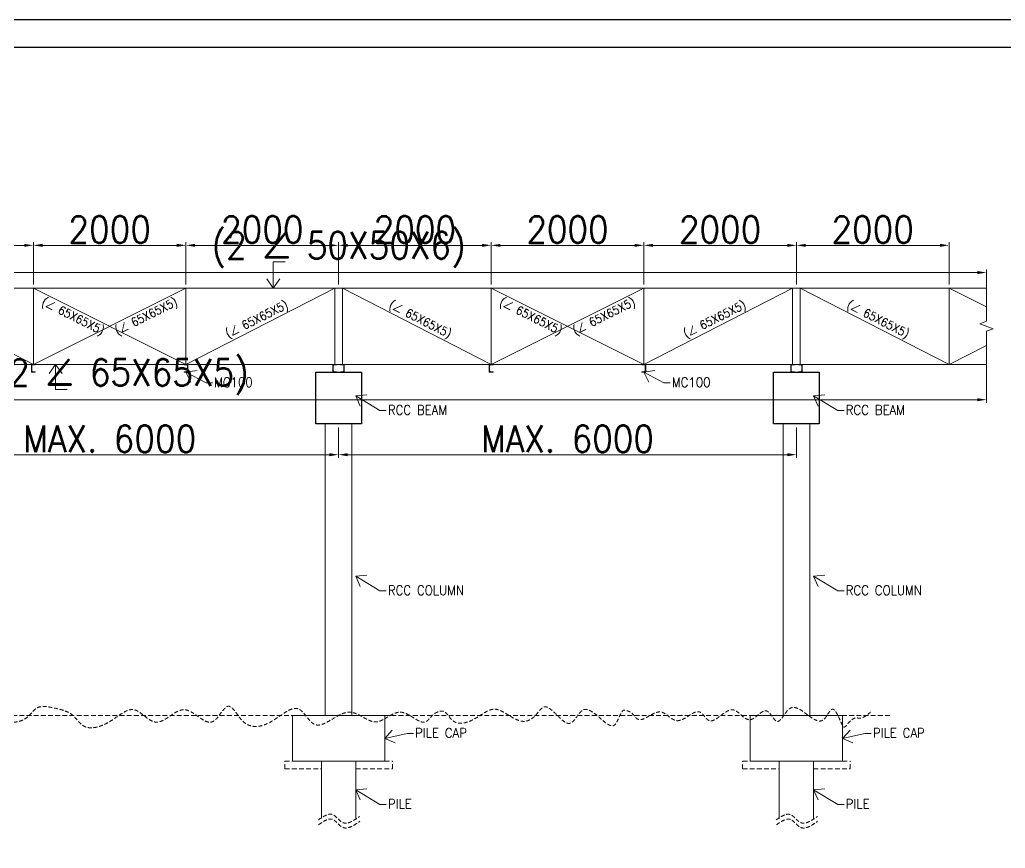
# Model space of a CAD drawing. Header units: millimetres. Extents: x 0 to 1124626, y -157535 to 82123.
# Drawn here: x 448156 to 461072, y 16660 to 27516 of the extents above; entities that cross this region are included whole.
import ezdxf
from ezdxf.enums import TextEntityAlignment as Align

# ---------------------------------------------------------------- set-up
doc = ezdxf.new("R2010")
doc.units = ezdxf.units.MM
doc.header["$MEASUREMENT"] = 0
doc.linetypes.add('DASHED', pattern=[0.75, 0.5, -0.25])
doc.linetypes.add('HIDDEN', pattern=[0.375, 0.25, -0.125])
for name, color, linetype, lineweight in [('CN', 253, 'Continuous', 15), ('Dim', 6, 'Continuous', 13), ('FOOTING', 171, 'Continuous', 15), ('HIDE', 251, 'HIDDEN', 13), ('L4', 4, 'Continuous', 30), ('rSHEET', 2, 'Continuous', 30), ('STR', 112, 'Continuous', 18), ('Text', 7, 'Continuous', 15)]:
    doc.layers.add(name, color=color, linetype=linetype, lineweight=lineweight)
doc.styles.add('MtX_romans_shx', font='romans.shx')
doc.styles.add('style1', font='romans.shx', dxfattribs={"width": 0.9, "height": 300})
doc.dimstyles.new('Copy of DIM-1', dxfattribs={"dimscale": 40, "dimtxt": 125, "dimasz": 3, "dimexe": 1, "dimexo": 1.2, "dimgap": 0.8, "dimtad": 1, "dimdec": 0, "dimzin": 1, "dimdsep": 46, "dimtxsty": 'style1', "dimcen": 2, "dimclrd": 8, "dimclre": 8, "dimclrt": 7, "dimadec": 0, "dimazin": 0, "dimtfac": 1, "dimtdec": 0, "dimtofl": 0, "dimtmove": 1, "dimatfit": 3, "dimfxl": 1, "dimtolj": 1, "dimtzin": 0, "dimlwd": 9, "dimlwe": 9, "dimarcsym": 1})

# ---------------------------------------------------------------- blocks, each defined once
blk = doc.blocks.new('*D612')
at = {"layer": 'DEFPOINTS', "color": 0, "ltscale": 20, "transparency": 16777216}
for p in [(446335, 22220), (452335, 22220), (452335, 21817)]:
    blk.add_point(p, dxfattribs=at)
at = {"layer": 'Dim', "color": 8, "lineweight": 9, "ltscale": 20, "transparency": 16777216}
for p, q in [((446335, 22172), (446335, 21777)), ((452335, 22172), (452335, 21777)), ((446455, 21817), (452215, 21817))]:
    blk.add_line(p, q, dxfattribs=at)
at = {"layer": 'Dim', "color": 8, "ltscale": 20, "transparency": 16777216}
for points in [[(446455, 21837), (446455, 21797), (446335, 21817)], [(452215, 21797), (452215, 21837), (452335, 21817)]]:
    blk.add_solid(points, dxfattribs=at)
at = {"layer": 'Dim', "color": 7, "ltscale": 20, "transparency": 16777216, "insert": (449335, 22024), "char_height": 350, "attachment_point": 5, "style": 'style1'}
blk.add_mtext('\\A1;MAX. 6000', dxfattribs=at)
blk = doc.blocks.new('*D613')
at = {"layer": 'DEFPOINTS', "color": 0, "ltscale": 20, "transparency": 16777216}
for p in [(452335, 22220), (458335, 22220), (458335, 21817)]:
    blk.add_point(p, dxfattribs=at)
at = {"layer": 'Dim', "color": 8, "lineweight": 9, "ltscale": 20, "transparency": 16777216}
for p, q in [((452335, 22172), (452335, 21777)), ((458335, 22172), (458335, 21777)), ((452455, 21817), (458215, 21817))]:
    blk.add_line(p, q, dxfattribs=at)
at = {"layer": 'Dim', "color": 8, "ltscale": 20, "transparency": 16777216}
for points in [[(452455, 21837), (452455, 21797), (452335, 21817)], [(458215, 21797), (458215, 21837), (458335, 21817)]]:
    blk.add_solid(points, dxfattribs=at)
at = {"layer": 'Dim', "color": 7, "ltscale": 20, "transparency": 16777216, "insert": (455335, 22024), "char_height": 350, "attachment_point": 5, "style": 'style1'}
blk.add_mtext('\\A1;MAX. 6000', dxfattribs=at)
blk = doc.blocks.new('*D883')
at = {"layer": 'DEFPOINTS', "color": 0, "ltscale": 20, "transparency": 16777216}
for p in [(448335, 24560), (446335, 24000), (448335, 24000)]:
    blk.add_point(p, dxfattribs=at)
at = {"layer": 'Dim', "color": 8, "lineweight": 9, "ltscale": 20, "transparency": 16777216}
for p, q in [((446335, 24048), (446335, 24600)), ((446455, 24560), (448215, 24560)), ((448335, 24048), (448335, 24600))]:
    blk.add_line(p, q, dxfattribs=at)
at = {"layer": 'Dim', "color": 8, "ltscale": 20, "transparency": 16777216}
for points in [[(446455, 24580), (446455, 24540), (446335, 24560)], [(448215, 24540), (448215, 24580), (448335, 24560)]]:
    blk.add_solid(points, dxfattribs=at)
at = {"layer": 'Dim', "color": 7, "ltscale": 20, "transparency": 16777216, "insert": (447335, 24767), "char_height": 350, "attachment_point": 5, "style": 'style1'}
blk.add_mtext('\\A1;2000', dxfattribs=at)
blk = doc.blocks.new('*D884')
at = {"layer": 'DEFPOINTS', "color": 0, "ltscale": 20, "transparency": 16777216}
for p in [(450335, 24560), (448335, 24000), (450335, 24000)]:
    blk.add_point(p, dxfattribs=at)
at = {"layer": 'Dim', "color": 8, "lineweight": 9, "ltscale": 20, "transparency": 16777216}
for p, q in [((448335, 24048), (448335, 24600)), ((448455, 24560), (450215, 24560)), ((450335, 24048), (450335, 24600))]:
    blk.add_line(p, q, dxfattribs=at)
at = {"layer": 'Dim', "color": 8, "ltscale": 20, "transparency": 16777216}
for points in [[(448455, 24580), (448455, 24540), (448335, 24560)], [(450215, 24540), (450215, 24580), (450335, 24560)]]:
    blk.add_solid(points, dxfattribs=at)
at = {"layer": 'Dim', "color": 7, "ltscale": 20, "transparency": 16777216, "insert": (449335, 24767), "char_height": 350, "attachment_point": 5, "style": 'style1'}
blk.add_mtext('\\A1;2000', dxfattribs=at)
blk = doc.blocks.new('*D885')
at = {"layer": 'DEFPOINTS', "color": 0, "ltscale": 20, "transparency": 16777216}
for p in [(452335, 24560), (450335, 24000), (452335, 24000)]:
    blk.add_point(p, dxfattribs=at)
at = {"layer": 'Dim', "color": 8, "lineweight": 9, "ltscale": 20, "transparency": 16777216}
for p, q in [((450335, 24048), (450335, 24600)), ((450455, 24560), (452215, 24560)), ((452335, 24048), (452335, 24600))]:
    blk.add_line(p, q, dxfattribs=at)
at = {"layer": 'Dim', "color": 8, "ltscale": 20, "transparency": 16777216}
for points in [[(450455, 24580), (450455, 24540), (450335, 24560)], [(452215, 24540), (452215, 24580), (452335, 24560)]]:
    blk.add_solid(points, dxfattribs=at)
at = {"layer": 'Dim', "color": 7, "ltscale": 20, "transparency": 16777216, "insert": (451335, 24767), "char_height": 350, "attachment_point": 5, "style": 'style1'}
blk.add_mtext('\\A1;2000', dxfattribs=at)
blk = doc.blocks.new('*D886')
at = {"layer": 'DEFPOINTS', "color": 0, "ltscale": 20, "transparency": 16777216}
for p in [(454335, 24560), (452335, 24000), (454335, 24000)]:
    blk.add_point(p, dxfattribs=at)
at = {"layer": 'Dim', "color": 8, "lineweight": 9, "ltscale": 20, "transparency": 16777216}
for p, q in [((452335, 24048), (452335, 24600)), ((452455, 24560), (454215, 24560)), ((454335, 24048), (454335, 24600))]:
    blk.add_line(p, q, dxfattribs=at)
at = {"layer": 'Dim', "color": 8, "ltscale": 20, "transparency": 16777216}
for points in [[(452455, 24580), (452455, 24540), (452335, 24560)], [(454215, 24540), (454215, 24580), (454335, 24560)]]:
    blk.add_solid(points, dxfattribs=at)
at = {"layer": 'Dim', "color": 7, "ltscale": 20, "transparency": 16777216, "insert": (453335, 24767), "char_height": 350, "attachment_point": 5, "style": 'style1'}
blk.add_mtext('\\A1;2000', dxfattribs=at)
blk = doc.blocks.new('*D887')
at = {"layer": 'DEFPOINTS', "color": 0, "ltscale": 20, "transparency": 16777216}
for p in [(456335, 24560), (454335, 24000), (456335, 24000)]:
    blk.add_point(p, dxfattribs=at)
at = {"layer": 'Dim', "color": 8, "lineweight": 9, "ltscale": 20, "transparency": 16777216}
for p, q in [((454335, 24048), (454335, 24600)), ((454455, 24560), (456215, 24560)), ((456335, 24048), (456335, 24600))]:
    blk.add_line(p, q, dxfattribs=at)
at = {"layer": 'Dim', "color": 8, "ltscale": 20, "transparency": 16777216}
for points in [[(454455, 24580), (454455, 24540), (454335, 24560)], [(456215, 24540), (456215, 24580), (456335, 24560)]]:
    blk.add_solid(points, dxfattribs=at)
at = {"layer": 'Dim', "color": 7, "ltscale": 20, "transparency": 16777216, "insert": (455335, 24767), "char_height": 350, "attachment_point": 5, "style": 'style1'}
blk.add_mtext('\\A1;2000', dxfattribs=at)
blk = doc.blocks.new('*D888')
at = {"layer": 'DEFPOINTS', "color": 0, "ltscale": 20, "transparency": 16777216}
for p in [(458335, 24560), (456335, 24000), (458335, 24000)]:
    blk.add_point(p, dxfattribs=at)
at = {"layer": 'Dim', "color": 8, "lineweight": 9, "ltscale": 20, "transparency": 16777216}
for p, q in [((456335, 24048), (456335, 24600)), ((456455, 24560), (458215, 24560)), ((458335, 24048), (458335, 24600))]:
    blk.add_line(p, q, dxfattribs=at)
at = {"layer": 'Dim', "color": 8, "ltscale": 20, "transparency": 16777216}
for points in [[(456455, 24580), (456455, 24540), (456335, 24560)], [(458215, 24540), (458215, 24580), (458335, 24560)]]:
    blk.add_solid(points, dxfattribs=at)
at = {"layer": 'Dim', "color": 7, "ltscale": 20, "transparency": 16777216, "insert": (457335, 24767), "char_height": 350, "attachment_point": 5, "style": 'style1'}
blk.add_mtext('\\A1;2000', dxfattribs=at)
blk = doc.blocks.new('*D889')
at = {"layer": 'DEFPOINTS', "color": 0, "ltscale": 20, "transparency": 16777216}
for p in [(460335, 24560), (458335, 24000), (460335, 24000)]:
    blk.add_point(p, dxfattribs=at)
at = {"layer": 'Dim', "color": 8, "lineweight": 9, "ltscale": 20, "transparency": 16777216}
for p, q in [((458335, 24048), (458335, 24600)), ((458455, 24560), (460215, 24560)), ((460335, 24048), (460335, 24600))]:
    blk.add_line(p, q, dxfattribs=at)
at = {"layer": 'Dim', "color": 8, "ltscale": 20, "transparency": 16777216}
for points in [[(458455, 24580), (458455, 24540), (458335, 24560)], [(460215, 24540), (460215, 24580), (460335, 24560)]]:
    blk.add_solid(points, dxfattribs=at)
at = {"layer": 'Dim', "color": 7, "ltscale": 20, "transparency": 16777216, "insert": (459335, 24767), "char_height": 350, "attachment_point": 5, "style": 'style1'}
blk.add_mtext('\\A1;2000', dxfattribs=at)
blk = doc.blocks.new('*D890')
at = {"layer": 'DEFPOINTS', "color": 0, "ltscale": 20, "transparency": 16777216}
for p in [(460826, 24204), (443843, 24000), (460826, 24000)]:
    blk.add_point(p, dxfattribs=at)
at = {"layer": 'Dim', "color": 8, "lineweight": 9, "ltscale": 20, "transparency": 16777216}
for p, q in [((443843, 24048), (443843, 24244)), ((443963, 24204), (460706, 24204)), ((460826, 24048), (460826, 24244))]:
    blk.add_line(p, q, dxfattribs=at)
at = {"layer": 'Dim', "color": 8, "ltscale": 20, "transparency": 16777216}
for points in [[(443963, 24224), (443963, 24184), (443843, 24204)], [(460706, 24184), (460706, 24224), (460826, 24204)]]:
    blk.add_solid(points, dxfattribs=at)
at = {"layer": 'Dim', "color": 7, "ltscale": 20, "transparency": 16777216, "insert": (452335, 24502), "char_height": 350, "attachment_point": 5, "style": 'style1'}
blk.add_mtext('\\A1;(2 ∠ 50X50X6)', dxfattribs=at)
blk = doc.blocks.new('*D891')
at = {"layer": 'DEFPOINTS', "color": 0, "ltscale": 20, "transparency": 16777216}
for p in [(443843, 23000), (460826, 23000), (460826, 22538)]:
    blk.add_point(p, dxfattribs=at)
at = {"layer": 'Dim', "color": 8, "lineweight": 9, "ltscale": 20, "transparency": 16777216}
for p, q in [((443843, 22952), (443843, 22498)), ((460826, 22952), (460826, 22498)), ((443963, 22538), (460706, 22538))]:
    blk.add_line(p, q, dxfattribs=at)
at = {"layer": 'Dim', "color": 8, "ltscale": 20, "transparency": 16777216}
for points in [[(443963, 22558), (443963, 22518), (443843, 22538)], [(460706, 22518), (460706, 22558), (460826, 22538)]]:
    blk.add_solid(points, dxfattribs=at)
at = {"layer": 'Dim', "color": 7, "ltscale": 20, "transparency": 16777216, "insert": (449491, 22836), "char_height": 350, "attachment_point": 5, "style": 'style1'}
blk.add_mtext('\\A1;(2 ∠ 65X65X5)', dxfattribs=at)

msp = doc.modelspace()

# ---------------------------------------------------------------- linework, layer by layer
at = {"layer": 'CN', "linetype": 'Continuous', "ltscale": 5}
for p, q in [((460826.0658, 23564.6302), (460826.0658, 24086.6946)), ((443843.3373, 24000.3134), (460826.0658, 24000.3134)), ((446384.7016, 24000.3134), (448334.7016, 23000.3134)), ((448334.7016, 23000.3134), (448334.7016, 24000.3134)), ((448334.7016, 24000.3134), (450334.7016, 23000.3134)), ((450334.7016, 24000.3134), (448334.7016, 23000.3134)), ((450334.7016, 23000.3134), (450334.7016, 24000.3134)), ((452284.7016, 24000.3134), (450334.7016, 23000.3134)), ((452284.7016, 23000.3134), (452284.7016, 24000.3134)), ((452384.7016, 23000.3134), (452384.7016, 24000.3134)), ((452384.7016, 24000.3134), (454334.7016, 23000.3134)), ((454334.7016, 23000.3134), (454334.7016, 24000.3134)), ((454334.7016, 23000.3134), (454334.7016, 24000.3134)), ((454334.7016, 24000.3134), (456334.7016, 23000.3134)), ((456334.7016, 24000.3134), (454334.7016, 23000.3134)), ((456334.7016, 23000.3134), (456334.7016, 24000.3134)), ((456334.7016, 23000.3134), (456334.7016, 24000.3134)), ((458284.7016, 24000.3134), (456334.7016, 23000.3134)), ((458284.7016, 23000.3134), (458284.7016, 24000.3134)), ((458384.7016, 23000.3134), (458384.7016, 24000.3134)), ((458384.7016, 24000.3134), (460334.7016, 23000.3134)), ((460334.7016, 23000.3134), (460334.7016, 24000.3134)), ((460334.7016, 24000.3134), (460826.0658, 23754.6313)), ((460826.0658, 22913.9322), (460826.0658, 23435.9966)), ((460826.0658, 23245.9955), (460334.7016, 23000.3134)), ((443843.3373, 23000.3134), (460826.0658, 23000.3134))]:
    msp.add_line(p, q, dxfattribs=at)
msp.add_lwpolyline([(460826.0658, 23435.9966), (460914.4203, 23468.155), (460737.7113, 23532.4718), (460826.0658, 23564.6302)], dxfattribs=at)
at = {"layer": 'Dim', "ltscale": 20}
for points in [[(448309.7016, 22900.3134), (448309.7016, 23000.3134), (448359.7016, 23000.3134), (448359.7016, 22998.865, -0.3902243582), (448357.4078, 22996.3735), (448322.6591, 22993.497, 0.3902243582), (448314.4016, 22984.5276), (448314.4016, 22916.0991, 0.3902243582), (448322.6591, 22907.1298), (448357.4078, 22904.2533, -0.3902243582), (448359.7016, 22901.7618), (448359.7016, 22900.3134)], [(450359.7016, 22900.3134), (450359.7016, 23000.3134), (450309.7016, 23000.3134), (450309.7016, 22998.865, 0.3902243582), (450311.9953, 22996.3735), (450346.7441, 22993.497, -0.3902243582), (450355.0016, 22984.5276), (450355.0016, 22916.0991, -0.3902243582), (450346.7441, 22907.1298), (450311.9953, 22904.2533, 0.3902243582), (450309.7016, 22901.7618), (450309.7016, 22900.3134)], [(452259.7016, 22900.3134), (452259.7016, 23000.3134), (452309.7016, 23000.3134), (452309.7016, 22998.865, -0.3902243582), (452307.4078, 22996.3735), (452272.6591, 22993.497, 0.3902243582), (452264.4016, 22984.5276), (452264.4016, 22916.0991, 0.3902243582), (452272.6591, 22907.1298), (452307.4078, 22904.2533, -0.3902243582), (452309.7016, 22901.7618), (452309.7016, 22900.3134)], [(452409.7016, 22900.3134), (452409.7016, 23000.3134), (452359.7016, 23000.3134), (452359.7016, 22998.865, 0.3902243582), (452361.9953, 22996.3735), (452396.7441, 22993.497, -0.3902243582), (452405.0016, 22984.5276), (452405.0016, 22916.0991, -0.3902243582), (452396.7441, 22907.1298), (452361.9953, 22904.2533, 0.3902243582), (452359.7016, 22901.7618), (452359.7016, 22900.3134)], [(454309.7016, 22900.3134), (454309.7016, 23000.3134), (454359.7016, 23000.3134), (454359.7016, 22998.865, -0.3902243582), (454357.4078, 22996.3735), (454322.6591, 22993.497, 0.3902243582), (454314.4016, 22984.5276), (454314.4016, 22916.0991, 0.3902243582), (454322.6591, 22907.1298), (454357.4078, 22904.2533, -0.3902243582), (454359.7016, 22901.7618), (454359.7016, 22900.3134)], [(456359.7016, 22900.3134), (456359.7016, 23000.3134), (456309.7016, 23000.3134), (456309.7016, 22998.865, 0.3902243582), (456311.9953, 22996.3735), (456346.7441, 22993.497, -0.3902243582), (456355.0016, 22984.5276), (456355.0016, 22916.0991, -0.3902243582), (456346.7441, 22907.1298), (456311.9953, 22904.2533, 0.3902243582), (456309.7016, 22901.7618), (456309.7016, 22900.3134)], [(458259.7016, 22900.3134), (458259.7016, 23000.3134), (458309.7016, 23000.3134), (458309.7016, 22998.865, -0.3902243582), (458307.4078, 22996.3735), (458272.6591, 22993.497, 0.3902243582), (458264.4016, 22984.5276), (458264.4016, 22916.0991, 0.3902243582), (458272.6591, 22907.1298), (458307.4078, 22904.2533, -0.3902243582), (458309.7016, 22901.7618), (458309.7016, 22900.3134)], [(458409.7016, 22900.3134), (458409.7016, 23000.3134), (458359.7016, 23000.3134), (458359.7016, 22998.865, 0.3902243582), (458361.9953, 22996.3735), (458396.7441, 22993.497, -0.3902243582), (458405.0016, 22984.5276), (458405.0016, 22916.0991, -0.3902243582), (458396.7441, 22907.1298), (458361.9953, 22904.2533, 0.3902243582), (458359.7016, 22901.7618), (458359.7016, 22900.3134)]]:
    msp.add_lwpolyline(points, format="xyb", close=True, dxfattribs=at)
at = {"layer": 'FOOTING', "linetype": 'DASHED', "ltscale": 125}
for p, q in [((444309.158, 18400.3134), (459568.5289, 18400.3134)), ((451629.7016, 17800.3134), (451729.7016, 17800.3134)), ((451629.7016, 17700.3134), (451629.7016, 17800.3134)), ((451629.7016, 17700.3134), (452109.7016, 17700.3134)), ((452559.7016, 17700.3134), (453039.7016, 17700.3134)), ((452939.7016, 17800.3134), (453039.7016, 17800.3134)), ((453039.7016, 17700.3134), (453039.7016, 17800.3134)), ((457629.7016, 17800.3134), (457729.7016, 17800.3134)), ((457629.7016, 17700.3134), (457629.7016, 17800.3134)), ((457629.7016, 17700.3134), (458109.7016, 17700.3134)), ((458559.7016, 17700.3134), (459039.7016, 17700.3134)), ((458939.7016, 17800.3134), (459039.7016, 17800.3134)), ((459039.7016, 17700.3134), (459039.7016, 17800.3134))]:
    msp.add_line(p, q, dxfattribs=at)
at = {"layer": 'FOOTING', "ltscale": 20}
for p, q in [((451729.7016, 18400.3134), (452939.7016, 18400.3134)), ((451729.7016, 17800.3134), (451729.7016, 18400.3134)), ((452939.7016, 17800.3134), (452939.7016, 18400.3134)), ((457729.7016, 18400.3134), (458939.7016, 18400.3134)), ((457729.7016, 17800.3134), (457729.7016, 18400.3134)), ((458939.7016, 17800.3134), (458939.7016, 18400.3134)), ((451729.7016, 17800.3134), (452939.7016, 17800.3134)), ((452109.7016, 17800.3134), (452109.7016, 17055.9017)), ((452559.7016, 17800.3134), (452559.7016, 17055.9017)), ((457729.7016, 17800.3134), (458939.7016, 17800.3134)), ((458109.7016, 17800.3134), (458109.7016, 17055.9017)), ((458559.7016, 17800.3134), (458559.7016, 17055.9017))]:
    msp.add_line(p, q, dxfattribs=at)
at = {"layer": 'HIDE', "linetype": 'HIDDEN', "ltscale": 200}
msp.add_open_spline([(444399.0529, 18454.9039), (445097.8741, 18072.5457), (444957.7791, 18212.6407), (444625.8375, 18411.8056), (445307.7021, 18239.8016), (445415.3065, 18284.7429), (445599.2099, 18314.6594), (445718.442, 18068.2275), (446042.3925, 18381.4689), (446381.3267, 18235.1915), (446745.1762, 18035.5089), (446890.3619, 18332.1646), (447126.8804, 18278.7096), (447395.0597, 18259.7741), (447697.7639, 18477.1332), (447995.4792, 18265.4334), (448262.1396, 18346.6307), (448387.5151, 18545.2234), (448627.4169, 18493.826), (448848.7257, 18444.8459), (449013.2495, 18176.9333), (449361.8979, 18299.9658), (449656.5149, 18585.591), (449962.0015, 18155.387), (450309.5768, 18663.7505), (450672.7021, 18134.0149), (450891.0995, 18675.3377), (451082.7018, 18212.5199), (451473.3707, 18270.5621), (451805.0233, 18634.307), (452044.2729, 18097.4728), (452451.8033, 18616.1449), (452824.0816, 18182.7521), (453145.2779, 18587.4654), (453442.5172, 18224.9607), (453562.1717, 18420.5883), (453732.856, 18499.3491), (453825.675, 18272.267), (454126.2356, 18315.2679), (454395.9201, 18610.797), (454692.7787, 18252.7125), (454922.043, 18383.8991), (455070.1259, 18646.756), (455356.49, 18100.8982), (455562.7774, 18687.3383), (455950.5877, 18064.2379), (456011.7171, 18414.5783), (456067.8165, 18470.6777), (456103.9459, 18465.0118), (456180.8037, 18452.9588), (456283.2315, 18255.3686), (456548.7345, 18570.5106), (456779.5278, 18201.5171), (457050.5388, 18560.7057), (457216.0198, 18206.0106), (457490.6997, 18635.2245), (457716.2752, 18215.5967), (457940.874, 18582.7258), (458093.5205, 18192.9646), (458283.181, 18737.7978), (458639.2661, 18138.2714), (458817.9029, 18597.7546), (458949.4541, 18197.521), (458985.538, 18275.2722), (459119.8662, 18409.6004), (459195.3036, 18334.1631), (459319.3307, 18458.1902)], degree=3, knots=[0, 0, 0, 0, 122.3254876234, 122.3254876234, 122.3254876234, 244.6509752469, 360.1089089369, 498.8987582886, 889.8393899599, 1202.3232533202, 1625.7564692808, 1813.5309713449, 1998.2636652488, 2263.8169127358, 2638.3241219969, 2945.3644542733, 3230.337859842, 3368.7469783963, 3594.1591664204, 3860.9904568524, 4049.145689714, 4430.4114320492, 4755.8000764187, 5081.5981435917, 5495.4790053232, 5891.1646471376, 6176.9084546264, 6474.8984252934, 6812.6128813366, 7234.9229113209, 7512.5026100244, 8002.8314594456, 8370.8605318342, 8729.3862908822, 9073.1380823837, 9186.9153018948, 9343.0571409826, 9516.5444526723, 9751.06838048, 10106.1462578413, 10520.2409497515, 10683.7464543154, 10841.1657001764, 11245.3963599328, 11495.4221914855, 11941.931820043, 12179.9413651494, 12179.9413651494, 12179.9413651494, 12286.0287578446, 12405.6201951307, 12716.574286029, 12967.7049144107, 13291.6856497244, 13439.6601214596, 13788.8227010341, 14047.4982396163, 14292.8463487074, 14486.7439323606, 14731.6671959224, 15196.0429353193, 15350.6507454426, 15607.7997619105, 15864.9487783784, 16122.0977948463, 16379.2468113141, 16379.2468113141, 16379.2468113141, 16379.2468113141], dxfattribs=at)
for points in [[(452071.6247, 17032.0337), (452254.0476, 17102.69), (452387.5666, 16998.2046), (452611.5269, 17078.294)], [(452073.1886, 16967.9747), (452255.6115, 17038.631), (452389.1305, 16934.1456), (452613.0908, 17014.235)], [(458071.6247, 17032.0337), (458254.0476, 17102.69), (458387.5666, 16998.2046), (458611.5269, 17078.294)], [(458073.1886, 16967.9747), (458255.6115, 17038.631), (458389.1305, 16934.1456), (458613.0908, 17014.235)]]:
    msp.add_spline(points, degree=3, dxfattribs=at)
at = {"layer": 'L4', "ltscale": 20}
for points in [[(452034.7016, 22900.3134), (452634.7016, 22900.3134), (452634.7016, 22220.3134), (452034.7016, 22220.3134)], [(458034.7016, 22900.3134), (458634.7016, 22900.3134), (458634.7016, 22220.3134), (458034.7016, 22220.3134)]]:
    msp.add_lwpolyline(points, close=True, dxfattribs=at)
at = {"layer": 'rSHEET'}
msp.add_lwpolyline([(436267.8926, 350.5576), (474688.0635, 350.5576), (474688.0635, 27516.3626), (436267.8926, 27516.3626)], close=True, dxfattribs=at)
msp.add_lwpolyline([(436908.2288, 715.7779), (474047.7273, 715.7779, 0.4142135624), (474322.1571, 990.2077), (474322.1571, 26876.7125, 0.4142135624), (474047.7273, 27151.1423), (436908.2288, 27151.1423, 0.4142135624), (436633.799, 26876.7125), (436633.799, 990.2077, 0.4142135624)], format="xyb", close=True, dxfattribs=at)
at = {"layer": 'STR', "ltscale": 20}
for p, q in [((452159.7016, 18400.3134), (452159.7016, 22220.3134)), ((452509.7016, 18400.3134), (452509.7016, 22220.3134)), ((458159.7016, 18400.3134), (458159.7016, 22220.3134)), ((458509.7016, 18400.3134), (458509.7016, 22220.3134))]:
    msp.add_line(p, q, dxfattribs=at)

# ---------------------------------------------------------------- texts
at = {"layer": 'Text', "ltscale": 20, "style": 'MtX_romans_shx', "width": 0.9}
for rotation, p in [(333.43494882, (448832.8895, 23583.5143)), (26.56505118, (449836.5136, 23583.5143)), (26.56505118, (451286.8857, 23544.8043)), (692.8503183, (453382.5174, 23544.8043)), (333.43494882, (454832.8895, 23583.5143)), (26.56505118, (455836.5136, 23583.5143)), (26.56505118, (457286.8857, 23544.8043)), (692.8503183, (459382.5174, 23544.8043))]:
    msp.add_text('(∠ 65X65X5)', height=110, rotation=rotation, dxfattribs=at).set_placement(p, align=Align.CENTER)
at = {"layer": 'Text', "ltscale": 20, "char_height": 125, "width": 3613.508763, "attachment_point": 1, "style": 'style1'}
for s, insert in [('MC100', (450703.0278, 22827.9938)), ('MC100', (456703.0278, 22827.9938)), ('RCC BEAM', (452981.4075, 22465.8236)), ('RCC BEAM', (458981.4075, 22465.8236)), ('RCC COLUMN', (452981.4075, 20103.3419)), ('RCC COLUMN', (458981.4075, 20103.3419)), ('PILE CAP', (453337.2029, 18234.6746)), ('PILE CAP', (459337.2029, 18234.6746)), ('PILE', (452981.4075, 17304.4178)), ('PILE', (458981.4075, 17304.4178))]:
    msp.add_mtext(s, dxfattribs=dict(at, insert=insert))

# ---------------------------------------------------------------- dimensions: what is measured, and where the dimension line sits
at = {"layer": 'Dim', "ltscale": 20}
for base, p1, p2, text, picture, middle in [((460826.0658, 24203.9671), (443843.3373, 24000.3134), (460826.0658, 24000.3134), '(2 ∠ 50X50X6)', '*D890', (452334.7016, 24501.9671)), ((452334.7016, 21816.9312), (446334.7016, 22220.3134), (452334.7016, 22220.3134), 'MAX. <>', '*D612', (449334.7016, 22023.9312)), ((458334.7016, 21816.9312), (452334.7016, 22220.3134), (458334.7016, 22220.3134), 'MAX. <>', '*D613', (455334.7016, 22023.9312))]:
    dim = msp.add_linear_dim(base=base, p1=p1, p2=p2, text=text, dimstyle='Copy of DIM-1', override={"dimtxsty": 'style1'}, dxfattribs=at)
    dim.commit()
    dim.dimension.update_dxf_attribs({"geometry": picture, "text_midpoint": middle})
for base, p1, p2, picture, middle in [((448334.7016, 24559.7525), (446334.7016, 24000.3134), (448334.7016, 24000.3134), '*D883', (447334.7016, 24766.7525)), ((450334.7016, 24559.7525), (448334.7016, 24000.3134), (450334.7016, 24000.3134), '*D884', (449334.7016, 24766.7525)), ((452334.7016, 24559.7525), (450334.7016, 24000.3134), (452334.7016, 24000.3134), '*D885', (451334.7016, 24766.7525)), ((454334.7016, 24559.7525), (452334.7016, 24000.3134), (454334.7016, 24000.3134), '*D886', (453334.7016, 24766.7525)), ((456334.7016, 24559.7525), (454334.7016, 24000.3134), (456334.7016, 24000.3134), '*D887', (455334.7016, 24766.7525)), ((458334.7016, 24559.7525), (456334.7016, 24000.3134), (458334.7016, 24000.3134), '*D888', (457334.7016, 24766.7525)), ((460334.7016, 24559.7525), (458334.7016, 24000.3134), (460334.7016, 24000.3134), '*D889', (459334.7016, 24766.7525))]:
    dim = msp.add_linear_dim(base=base, p1=p1, p2=p2, dimstyle='Copy of DIM-1', dxfattribs=at)
    dim.commit()
    dim.dimension.update_dxf_attribs({"geometry": picture, "text_midpoint": middle})
dim = msp.add_linear_dim(base=(460826.0658, 22538.354), p1=(443843.3373, 23000.3134), p2=(460826.0658, 23000.3134), text='(2 ∠ 65X65X5)', dimstyle='Copy of DIM-1', override={"dimtxsty": 'style1'}, dxfattribs=at)
dim.commit()
dim.dimension.update_dxf_attribs({"geometry": '*D891', "text_midpoint": (449490.8211, 22538.354), "dimtype": 160})

# ---------------------------------------------------------------- leaders
for points in [[(451479.398, 24000.3134), (451479.398, 24342.8549), (451632.942, 24342.8549)], [(448626.2609, 23000.3134), (448626.2609, 22673.1004), (448779.8049, 22673.1004)], [(450334.7016, 22900.3134), (450598.6431, 22758.6251), (450680.8145, 22758.6251)], [(456334.7016, 22900.3134), (456598.6431, 22758.6251), (456680.8145, 22758.6251)], [(452559.7016, 22589.5134), (452877.0228, 22396.455), (452959.1941, 22396.455)], [(458559.7016, 22589.5134), (458877.0228, 22396.455), (458959.1941, 22396.455)], [(452559.7016, 20227.0317), (452877.0228, 20033.9733), (452959.1941, 20033.9733)], [(458559.7016, 20227.0317), (458877.0228, 20033.9733), (458959.1941, 20033.9733)], [(452939.7016, 18100.3134), (453232.8182, 18165.306), (453314.9896, 18165.306)], [(458939.7016, 18100.3134), (459232.8182, 18165.306), (459314.9896, 18165.306)], [(452559.7016, 17428.1075), (452877.0228, 17235.0491), (452959.1941, 17235.0491)], [(458559.7016, 17428.1075), (458877.0228, 17235.0491), (458959.1941, 17235.0491)]]:
    msp.add_leader(points, dimstyle='Copy of DIM-1', override={"dimtxt": 125, "dimasz": 3, "dimtad": 0, "dimldrblk": 'Open90'}, dxfattribs=at)

doc.saveas('drawing.dxf')
